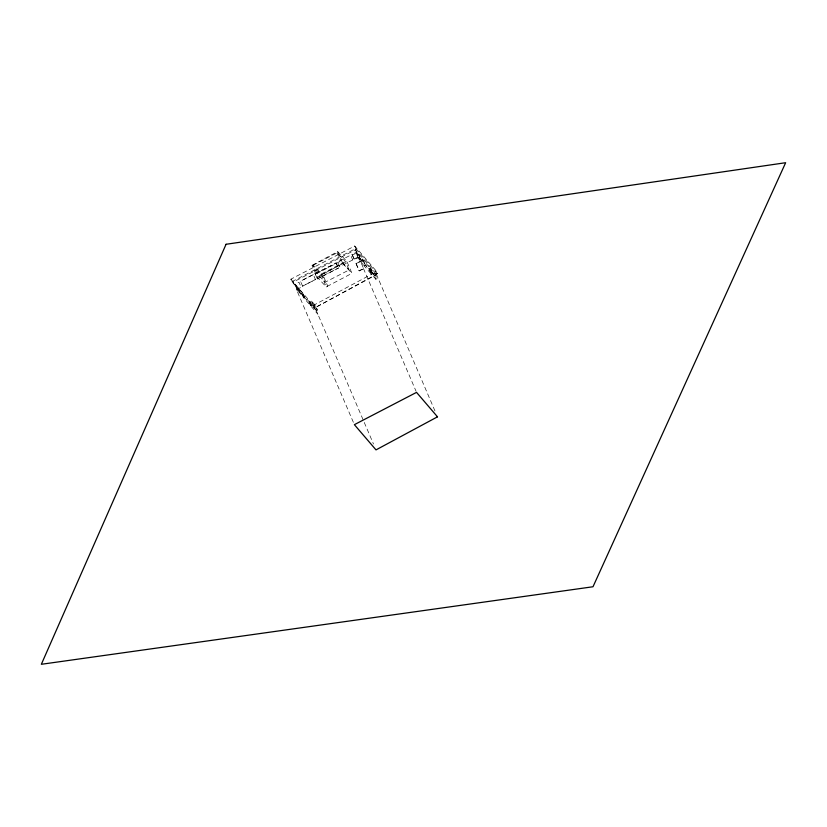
<?xml version="1.0" encoding="UTF-8"?>
<svg xmlns="http://www.w3.org/2000/svg" width="827" height="827" viewBox="0 0 827 827"><rect width="100%" height="100%" fill="white"/><g stroke="black" fill="none" stroke-linecap="round" stroke-linejoin="round"><path stroke-width="0.62" stroke-dasharray="4.13 3.1" d="M311.262 306.517L315.397 311.334L317.558 310.218L315.718 305.918L311.583 301.1L309.422 302.227L311.262 306.517L375.644 272.093L376.709 274.585L314.508 307.995L291.941 281.666L290.877 279.175L354.752 246.001L376.368 271.204L377.432 273.696L315.221 307.644L313.826 304.801L373.484 443.996M312.089 265.302L337.716 251.625L346.875 261.425L351.982 273.323L326.252 286.886L321.145 274.977L312.089 265.302L317.196 277.21L326.417 287.072L327.709 286.121L322.602 274.213M317.196 277.21L342.812 263.534L351.982 273.323M321.145 274.977L346.875 261.425M313.268 265.188L337.209 252.721L345.541 261.601L349.118 269.964L325.207 282.193L316.855 273.541L313.268 265.188L321.631 273.83L325.207 282.193M316.855 273.541L340.786 261.074L349.118 269.964M291.941 281.666L355.827 248.493L377.432 273.696M292.469 282.286L293.14 281.935M356.354 249.113L355.3 249.651L376.709 274.585M302.61 286.183L300.47 281.221L313.309 274.554L315.449 279.516L302.589 286.152L315.449 279.516M315.004 273.582L336.248 263.027L338.419 268.082L317.454 278.968L315.004 273.582L317.454 278.968M313.33 274.585L300.47 281.221M358.184 257.445L358.877 257.321L354.39 259.647L351.982 254.54L356.458 252.214L358.132 254.158L360.014 258.562L359.414 258.872L356.303 253.041L359.414 258.872M315.283 273.902L336.248 263.027M351.982 254.54L352.426 255.057L356.902 252.731M296.304 285.78L295.621 286.132L297.761 291.125L298.444 290.773L295.063 284.333L299.033 292.148L303.354 297.182L303.933 296.883L302.103 292.613L297.782 287.569L297.193 287.868M357.522 254.478L358.132 254.158M357.109 255.44L358.556 254.695L362.691 259.513L364.49 263.72L363.053 264.475L358.918 259.657L357.109 255.44L361.244 260.267L363.053 264.475M352.715 259.926L339.597 266.697L337.561 261.932L350.648 255.14L352.684 259.895M353.956 259.13L358.432 256.804L358.877 257.321M317.175 278.647L338.419 268.082M353.367 422.297L296.521 289.677L301.131 287.279L298.992 282.286L294.381 284.674L293.265 282.069L355.424 249.795L356.458 252.214M358.918 259.657L360.355 258.903L368.852 268.785L371.034 273.861L372.284 273.21L370.114 268.134L363.239 260.123L361.988 260.774L364.159 265.86L371.034 273.861M299.033 292.148L299.612 291.838L303.933 296.883M361.244 260.267L362.691 259.513M355.982 263.524L360.613 261.58L363.715 268.796L359.073 270.739L355.982 263.524L360.334 261.26L358.432 256.804M302.103 292.613L301.524 292.913L303.354 297.182M364.159 265.86L365.42 265.198L372.284 273.21M303.933 297.978L304.718 297.565L311.376 305.328L310.58 305.742L303.933 297.978L302.031 293.554L302.827 293.151L304.718 297.565M359.073 270.739L363.715 268.796M368.852 268.785L370.114 268.134M369.39 269.261L370.579 268.651L374.972 273.768L377.081 278.678L375.892 279.299L371.499 274.171L369.39 269.261L373.783 274.388L375.892 279.299M434.971 410.936L375.313 271.752L376.368 271.204M371.499 274.171L372.688 273.561L377.081 278.678M373.783 274.388L374.972 273.768M315.718 305.918L313.547 307.044L315.397 311.334M321.631 273.83L345.541 261.601M358.794 257.135L360.014 258.562M290.877 279.175L317.558 310.218M316.141 310.197L314.198 307.933L315.945 312.027L317.888 314.301M296.521 289.677L297.761 291.125M370.579 268.651L372.688 273.561M363.239 260.123L365.42 265.198M358.556 254.695L360.355 258.903M354.752 246.001L355.827 248.493M363.435 268.475L416.033 391.202M356.261 263.844L359.352 271.06M352.426 255.057L354.39 259.647M337.716 251.625L342.812 263.534M337.209 252.721L340.786 261.074M335.969 262.697L338.14 267.762M311.583 301.1L314.508 307.995M311.376 305.328L309.474 300.904L308.688 301.317L310.58 305.742M297.782 287.569L299.612 291.838"/><path stroke-width="1.24" d="M226.06 244.285L41.35 664.288L593 586.756L785.65 162.712L226.06 244.285M437.493 416.829L376.006 449.888L354.38 424.664L416.539 392.38L437.493 416.829"/></g></svg>
